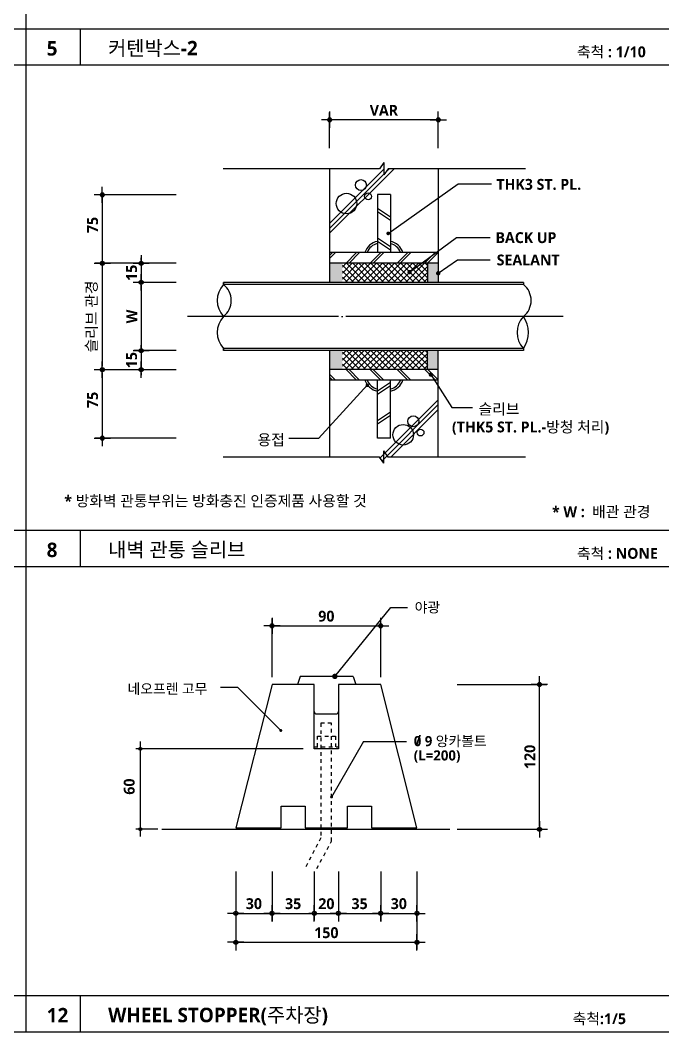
# Model space of a CAD drawing. Header units: millimetres. Extents: x 200 to 163856, y 0 to 163394.
# Drawn here: x 18758 to 20532, y 200 to 2994 of the extents above; entities that cross this region are included whole.
import ezdxf
from ezdxf.enums import TextEntityAlignment as Align

# ---------------------------------------------------------------- set-up
doc = ezdxf.new("R2010")
doc.units = ezdxf.units.MM
doc.header["$LTSCALE"] = 10
for name, pattern in [('CEN', [62, 60, -1, 0, -1]), ('CENTER', [65, 60, -2, 1, -2]), ('HID', [2.3, 1.5, -0.8]), ('HIDDEN', [2, 1, -1])]:
    doc.linetypes.add(name, pattern=pattern)
doc.layers.get('DEFPOINTS').update_dxf_attribs({"color": 181})
for name, color, linetype in [('A-ANNO-GRA1', 7, 'Continuous'), ('A-ANNO-TEXT1', 7, 'Continuous'), ('A-ST-AXIS-DIM', 7, 'Continuous'), ('AA-CON', 2, 'Continuous'), ('AA-ELEV2', 3, 'Continuous'), ('AA-ELEV4', 4, 'Continuous'), ('AA-HID', 4, 'HID'), ('AZ-LEAD', 7, 'Continuous'), ('CEN', 1, 'CEN'), ('D-SA-CEN', 1, 'CENTER'), ('DETAIL', 7, 'Continuous'), ('DIM', 4, 'Continuous'), ('DIME', 7, 'Continuous'), ('FIN', 6, 'Continuous'), ('HAT', 5, 'Continuous'), ('MDET', 7, 'Continuous'), ('WALL', 3, 'Continuous')]:
    doc.layers.add(name, color=color, linetype=linetype)
doc.styles.add('2020음성 1차', font='')
doc.styles.get('2020음성 1차').set_extended_font_data('NanumGothic', bold=True)
doc.dimstyles.new('NDIM10', dxfattribs={"dimscale": 10, "dimtxt": 3, "dimasz": 0.75, "dimexe": 2, "dimexo": 2, "dimgap": 1, "dimtad": 1, "dimdec": 1, "dimdsep": 46, "dimtxsty": '2020음성 1차', "dimblk": 'Z_DOT', "dimcen": 3, "dimdle": 3, "dimclrd": 256, "dimclre": 256, "dimclrt": 3, "dimadec": 0, "dimazin": 0, "dimtfac": 1, "dimtdec": 1, "dimtix": 1, "dimtmove": 2, "dimatfit": 3, "dimfxl": 1, "dimtolj": 1, "dimtzin": 0, "dimlwd": -1, "dimlwe": -1, "dimarcsym": 0})

# ---------------------------------------------------------------- blocks, each defined once
blk = doc.blocks.new('*X4581')
at = {"color": 0}
for p, q in [((231.86, 2488.94), (245.88, 2502.97)), ((231.93, 2494.67), (240.23, 2502.97)), ((231.99, 2500.39), (234.57, 2502.97)), ((247.29, 2484.97), (231.99, 2500.27)), ((233.54, 2484.97), (251.54, 2502.97)), ((252.95, 2484.97), (234.95, 2502.97)), ((239.2, 2484.97), (257.2, 2502.97)), ((258.61, 2484.97), (240.61, 2502.97)), ((244.85, 2484.97), (262.85, 2502.97)), ((264.26, 2484.97), (246.26, 2502.97)), ((250.51, 2484.97), (268.51, 2502.97)), ((269.92, 2484.97), (251.92, 2502.97)), ((256.17, 2484.97), (274.17, 2502.97)), ((275.58, 2484.97), (257.58, 2502.97)), ((261.82, 2484.97), (279.82, 2502.97)), ((281.23, 2484.97), (263.23, 2502.97)), ((267.48, 2484.97), (285.48, 2502.97)), ((286.89, 2484.97), (268.89, 2502.97)), ((273.14, 2484.97), (291.14, 2502.97)), ((292.55, 2484.97), (274.55, 2502.97)), ((278.79, 2484.97), (296.79, 2502.97)), ((298.2, 2484.97), (280.2, 2502.97)), ((284.45, 2484.97), (302.45, 2502.97)), ((303.86, 2484.97), (285.86, 2502.97)), ((290.11, 2484.97), (308.11, 2502.97)), ((309.52, 2484.97), (291.52, 2502.97)), ((295.77, 2484.97), (312.02, 2501.23)), ((312.02, 2488.12), (297.18, 2502.97)), ((312.02, 2493.78), (302.83, 2502.97)), ((312.02, 2499.43), (308.49, 2502.97)), ((235.98, 2484.97), (231.86, 2489.09)), ((241.64, 2484.97), (231.93, 2494.68)), ((301.42, 2484.97), (312.02, 2495.57)), ((307.08, 2484.97), (312.02, 2489.91))]:
    blk.add_line(p, q, dxfattribs=at)
blk = doc.blocks.new('Z_DOT')
at = {"layer": 'DIM', "color": 0}
for p, q in [((-3, 0), (3, 0)), ((0, -3), (0, 3))]:
    blk.add_line(p, q, dxfattribs=at)
for radius in [0.75, 0.375]:
    blk.add_circle((0, 0), radius, dxfattribs=at)
blk = doc.blocks.new('*D6865')
at = {"layer": 'A-ST-AXIS-DIM'}
for p, q in [((19091.8, 2088.7), (19091.8, 2096.2)), ((19188.6, 2081.2), (19071.8, 2081.2)), ((19091.8, 2081.2), (19091.8, 2028.3)), ((19188.6, 2028.3), (19071.8, 2028.3)), ((19091.8, 2020.8), (19091.8, 2013.3))]:
    blk.add_line(p, q, dxfattribs=at)
at = {"layer": 'DEFPOINTS', "color": 0}
for p in [(19208.6, 2081.2), (19091.8, 2028.3), (19208.6, 2028.3)]:
    blk.add_point(p, dxfattribs=at)
at = {"layer": 'A-ST-AXIS-DIM', "linetype": 'ByBlock', "xscale": 7.5, "yscale": 7.5, "zscale": 7.5}
for p, rotation in [((19091.8, 2081.2), 270), ((19091.8, 2028.3), 90)]:
    blk.add_blockref('Z_DOT', p, dxfattribs=dict(at, rotation=rotation))
at = {"layer": 'A-ST-AXIS-DIM', "color": 3, "insert": (19065.5, 2054.7), "char_height": 30, "attachment_point": 5, "rotation": 90, "style": '2020음성 1차'}
blk.add_mtext('\\A1;15', dxfattribs=at)
blk = doc.blocks.new('*D6866')
at = {"layer": 'A-ST-AXIS-DIM'}
for p, q in [((19188.6, 2028.3), (18964.4, 2028.3)), ((18984.4, 2020.8), (18984.4, 1846.8)), ((19188.6, 1839.3), (18964.4, 1839.3))]:
    blk.add_line(p, q, dxfattribs=at)
at = {"layer": 'DEFPOINTS', "color": 0}
for p in [(19208.6, 2028.3), (18984.4, 1839.3), (19208.6, 1839.3)]:
    blk.add_point(p, dxfattribs=at)
at = {"layer": 'A-ST-AXIS-DIM', "linetype": 'ByBlock', "xscale": 7.5, "yscale": 7.5, "zscale": 7.5}
for p, rotation in [((18984.4, 2028.3), 90), ((18984.4, 1839.3), 270)]:
    blk.add_blockref('Z_DOT', p, dxfattribs=dict(at, rotation=rotation))
at = {"layer": 'A-ST-AXIS-DIM', "color": 3, "insert": (18957.7, 1945), "char_height": 30, "attachment_point": 5, "rotation": 90, "style": '2020음성 1차'}
blk.add_mtext('\\A1;75', dxfattribs=at)
blk = doc.blocks.new('DOT')
at = {"layer": 'D-SA-CEN', "color": 0, "linetype": 'ByBlock'}
blk.add_line((-0.5, 0), (-1, 0), dxfattribs=at)
at = {"layer": 'D-SA-CEN', "color": 0, "linetype": 'ByBlock', "const_width": 0.5}
blk.add_lwpolyline([(-0.25, 0, 1), (0.25, 0, 1)], format="xyb", close=True, dxfattribs=at)
blk = doc.blocks.new('*D6867')
at = {"layer": 'A-ST-AXIS-DIM'}
for p, q in [((19188.6, 2269.4), (19071.8, 2269.4)), ((19091.8, 2261.9), (19091.8, 2088.7)), ((19188.6, 2081.2), (19071.8, 2081.2))]:
    blk.add_line(p, q, dxfattribs=at)
at = {"layer": 'DEFPOINTS', "color": 0}
for p in [(19208.6, 2269.4), (19091.8, 2081.2), (19208.6, 2081.2)]:
    blk.add_point(p, dxfattribs=at)
at = {"layer": 'A-ST-AXIS-DIM', "linetype": 'ByBlock', "xscale": 7.5, "yscale": 7.5, "zscale": 7.5}
for p, rotation in [((19091.8, 2269.4), 90), ((19091.8, 2081.2), 270)]:
    blk.add_blockref('Z_DOT', p, dxfattribs=dict(at, rotation=rotation))
at = {"layer": 'A-ST-AXIS-DIM', "color": 3, "insert": (19065.8, 2175.3), "char_height": 30, "attachment_point": 5, "rotation": 90, "style": '2020음성 1차'}
blk.add_mtext('\\A1;W', dxfattribs=at)
blk = doc.blocks.new('*D6868')
at = {"layer": 'A-ST-AXIS-DIM'}
for p, q in [((19188.6, 2322.4), (19071.8, 2322.4)), ((19091.8, 2329.9), (19091.8, 2337.4)), ((19091.8, 2322.4), (19091.8, 2269.4)), ((19188.6, 2269.4), (19071.8, 2269.4)), ((19091.8, 2261.9), (19091.8, 2254.4))]:
    blk.add_line(p, q, dxfattribs=at)
at = {"layer": 'DEFPOINTS', "color": 0}
for p in [(19208.6, 2322.4), (19091.8, 2269.4), (19208.6, 2269.4)]:
    blk.add_point(p, dxfattribs=at)
at = {"layer": 'A-ST-AXIS-DIM', "linetype": 'ByBlock', "xscale": 7.5, "yscale": 7.5, "zscale": 7.5}
for p, rotation in [((19091.8, 2322.4), 270), ((19091.8, 2269.4), 90)]:
    blk.add_blockref('Z_DOT', p, dxfattribs=dict(at, rotation=rotation))
at = {"layer": 'A-ST-AXIS-DIM', "color": 3, "insert": (19065.5, 2295.9), "char_height": 30, "attachment_point": 5, "rotation": 90, "style": '2020음성 1차'}
blk.add_mtext('\\A1;15', dxfattribs=at)
blk = doc.blocks.new('*D6869')
at = {"layer": 'A-ST-AXIS-DIM'}
for p, q in [((19188.6, 2511.3), (18964.4, 2511.3)), ((18984.4, 2503.8), (18984.4, 2329.9)), ((19188.6, 2322.4), (18964.4, 2322.4))]:
    blk.add_line(p, q, dxfattribs=at)
at = {"layer": 'DEFPOINTS', "color": 0}
for p in [(19208.6, 2511.3), (18984.4, 2322.4), (19208.6, 2322.4)]:
    blk.add_point(p, dxfattribs=at)
at = {"layer": 'A-ST-AXIS-DIM', "linetype": 'ByBlock', "xscale": 7.5, "yscale": 7.5, "zscale": 7.5}
for p, rotation in [((18984.4, 2511.3), 90), ((18984.4, 2322.4), 270)]:
    blk.add_blockref('Z_DOT', p, dxfattribs=dict(at, rotation=rotation))
at = {"layer": 'A-ST-AXIS-DIM', "color": 3, "insert": (18957.7, 2428), "char_height": 30, "attachment_point": 5, "rotation": 90, "style": '2020음성 1차'}
blk.add_mtext('\\A1;75', dxfattribs=at)
blk = doc.blocks.new('*D6870')
at = {"layer": 'A-ST-AXIS-DIM'}
for p, q in [((19611.9, 2640.6), (19611.9, 2738.5)), ((19911.9, 2640.6), (19911.9, 2738.5)), ((19904.4, 2718.5), (19619.4, 2718.5))]:
    blk.add_line(p, q, dxfattribs=at)
at = {"layer": 'DEFPOINTS', "color": 0}
for p in [(19611.9, 2718.5), (19611.9, 2620.6), (19911.9, 2620.6)]:
    blk.add_point(p, dxfattribs=at)
at = {"layer": 'A-ST-AXIS-DIM', "linetype": 'ByBlock', "xscale": 7.5, "yscale": 7.5, "zscale": 7.5, "rotation": 180}
blk.add_blockref('Z_DOT', (19611.9, 2718.5), dxfattribs=at)
at = {"layer": 'A-ST-AXIS-DIM', "linetype": 'ByBlock', "xscale": 7.5, "yscale": 7.5, "zscale": 7.5}
blk.add_blockref('Z_DOT', (19911.9, 2718.5), dxfattribs=at)
at = {"layer": 'A-ST-AXIS-DIM', "color": 3, "insert": (19761.9, 2744.6), "char_height": 30, "attachment_point": 5, "style": '2020음성 1차'}
blk.add_mtext('\\A1;VAR', dxfattribs=at)
blk = doc.blocks.new('*D7271')
at = {"layer": 'A-ST-AXIS-DIM'}
for p, q in [((19453, 1179.1), (19453, 1341)), ((19753, 1179.1), (19753, 1341)), ((19460.5, 1321), (19745.5, 1321))]:
    blk.add_line(p, q, dxfattribs=at)
at = {"layer": 'DEFPOINTS', "color": 0}
for p in [(19753, 1321), (19453, 1159.1), (19753, 1159.1)]:
    blk.add_point(p, dxfattribs=at)
at = {"layer": 'A-ST-AXIS-DIM', "linetype": 'ByBlock', "xscale": 7.5, "yscale": 7.5, "zscale": 7.5, "rotation": 180}
blk.add_blockref('Z_DOT', (19453, 1321), dxfattribs=at)
at = {"layer": 'A-ST-AXIS-DIM', "linetype": 'ByBlock', "xscale": 7.5, "yscale": 7.5, "zscale": 7.5}
blk.add_blockref('Z_DOT', (19753, 1321), dxfattribs=at)
at = {"layer": 'A-ST-AXIS-DIM', "color": 3, "insert": (19603, 1347.6), "char_height": 30, "attachment_point": 5, "style": '2020음성 1차'}
blk.add_mtext('\\A1;90', dxfattribs=at)
blk = doc.blocks.new('*D7272')
at = {"layer": 'A-ST-AXIS-DIM'}
for p, q in [((19963.7, 1159.1), (20211.3, 1159.1)), ((20191.3, 766.6), (20191.3, 1151.6)), ((19963.7, 759.1), (20211.3, 759.1))]:
    blk.add_line(p, q, dxfattribs=at)
at = {"layer": 'DEFPOINTS', "color": 0}
for p in [(19943.7, 1159.1), (20191.3, 1159.1), (19943.7, 759.1)]:
    blk.add_point(p, dxfattribs=at)
at = {"layer": 'A-ST-AXIS-DIM', "linetype": 'ByBlock', "xscale": 7.5, "yscale": 7.5, "zscale": 7.5}
for p, rotation in [((20191.3, 1159.1), 90), ((20191.3, 759.1), 270)]:
    blk.add_blockref('Z_DOT', p, dxfattribs=dict(at, rotation=rotation))
at = {"layer": 'A-ST-AXIS-DIM', "color": 3, "insert": (20164.8, 959.1), "char_height": 30, "attachment_point": 5, "rotation": 90, "style": '2020음성 1차'}
blk.add_mtext('\\A1;120', dxfattribs=at)
blk = doc.blocks.new('*D7273')
at = {"layer": 'A-ST-AXIS-DIM'}
for p, q in [((19353, 642.4), (19353, 507)), ((19453, 642.4), (19453, 507)), ((19360.5, 527), (19445.5, 527))]:
    blk.add_line(p, q, dxfattribs=at)
at = {"layer": 'DEFPOINTS', "color": 0}
for p in [(19353, 662.4), (19453, 662.4), (19453, 527)]:
    blk.add_point(p, dxfattribs=at)
at = {"layer": 'A-ST-AXIS-DIM', "linetype": 'ByBlock', "xscale": 7.5, "yscale": 7.5, "zscale": 7.5, "rotation": 180}
blk.add_blockref('Z_DOT', (19353, 527), dxfattribs=at)
at = {"layer": 'A-ST-AXIS-DIM', "linetype": 'ByBlock', "xscale": 7.5, "yscale": 7.5, "zscale": 7.5}
blk.add_blockref('Z_DOT', (19453, 527), dxfattribs=at)
at = {"layer": 'A-ST-AXIS-DIM', "color": 3, "insert": (19403, 553.6), "char_height": 30, "attachment_point": 5, "style": '2020음성 1차'}
blk.add_mtext('\\A1;30', dxfattribs=at)
blk = doc.blocks.new('*D7274')
at = {"layer": 'A-ST-AXIS-DIM'}
for p, q in [((19453, 642.4), (19453, 507)), ((19569.7, 642.4), (19569.7, 507)), ((19460.5, 527), (19562.2, 527))]:
    blk.add_line(p, q, dxfattribs=at)
at = {"layer": 'DEFPOINTS', "color": 0}
for p in [(19453, 662.4), (19569.7, 662.4), (19569.7, 527)]:
    blk.add_point(p, dxfattribs=at)
at = {"layer": 'A-ST-AXIS-DIM', "linetype": 'ByBlock', "xscale": 7.5, "yscale": 7.5, "zscale": 7.5, "rotation": 180}
blk.add_blockref('Z_DOT', (19453, 527), dxfattribs=at)
at = {"layer": 'A-ST-AXIS-DIM', "linetype": 'ByBlock', "xscale": 7.5, "yscale": 7.5, "zscale": 7.5}
blk.add_blockref('Z_DOT', (19569.7, 527), dxfattribs=at)
at = {"layer": 'A-ST-AXIS-DIM', "color": 3, "insert": (19511.3, 553.6), "char_height": 30, "attachment_point": 5, "style": '2020음성 1차'}
blk.add_mtext('\\A1;35', dxfattribs=at)
blk = doc.blocks.new('*D7275')
at = {"layer": 'A-ST-AXIS-DIM'}
for p, q in [((19569.7, 642.4), (19569.7, 507)), ((19636.3, 642.4), (19636.3, 507)), ((19562.2, 527), (19554.7, 527)), ((19569.7, 527), (19636.3, 527)), ((19643.8, 527), (19651.3, 527))]:
    blk.add_line(p, q, dxfattribs=at)
at = {"layer": 'DEFPOINTS', "color": 0}
for p in [(19569.7, 662.4), (19636.3, 662.4), (19636.3, 527)]:
    blk.add_point(p, dxfattribs=at)
at = {"layer": 'A-ST-AXIS-DIM', "linetype": 'ByBlock', "xscale": 7.5, "yscale": 7.5, "zscale": 7.5}
blk.add_blockref('Z_DOT', (19569.7, 527), dxfattribs=at)
at = {"layer": 'A-ST-AXIS-DIM', "linetype": 'ByBlock', "xscale": 7.5, "yscale": 7.5, "zscale": 7.5, "rotation": 180}
blk.add_blockref('Z_DOT', (19636.3, 527), dxfattribs=at)
at = {"layer": 'A-ST-AXIS-DIM', "color": 3, "insert": (19603, 553.5), "char_height": 30, "attachment_point": 5, "style": '2020음성 1차'}
blk.add_mtext('\\A1;20', dxfattribs=at)
blk = doc.blocks.new('*D7276')
at = {"layer": 'A-ST-AXIS-DIM'}
for p, q in [((19636.3, 642.4), (19636.3, 507)), ((19753, 642.4), (19753, 507)), ((19643.8, 527), (19745.5, 527))]:
    blk.add_line(p, q, dxfattribs=at)
at = {"layer": 'DEFPOINTS', "color": 0}
for p in [(19636.3, 662.4), (19753, 662.4), (19753, 527)]:
    blk.add_point(p, dxfattribs=at)
at = {"layer": 'A-ST-AXIS-DIM', "linetype": 'ByBlock', "xscale": 7.5, "yscale": 7.5, "zscale": 7.5, "rotation": 180}
blk.add_blockref('Z_DOT', (19636.3, 527), dxfattribs=at)
at = {"layer": 'A-ST-AXIS-DIM', "linetype": 'ByBlock', "xscale": 7.5, "yscale": 7.5, "zscale": 7.5}
blk.add_blockref('Z_DOT', (19753, 527), dxfattribs=at)
at = {"layer": 'A-ST-AXIS-DIM', "color": 3, "insert": (19694.7, 553.6), "char_height": 30, "attachment_point": 5, "style": '2020음성 1차'}
blk.add_mtext('\\A1;35', dxfattribs=at)
blk = doc.blocks.new('*D7277')
at = {"layer": 'A-ST-AXIS-DIM'}
for p, q in [((19753, 642.4), (19753, 507)), ((19853, 642.4), (19853, 507)), ((19760.5, 527), (19845.5, 527))]:
    blk.add_line(p, q, dxfattribs=at)
at = {"layer": 'DEFPOINTS', "color": 0}
for p in [(19753, 662.4), (19853, 662.4), (19853, 527)]:
    blk.add_point(p, dxfattribs=at)
at = {"layer": 'A-ST-AXIS-DIM', "linetype": 'ByBlock', "xscale": 7.5, "yscale": 7.5, "zscale": 7.5, "rotation": 180}
blk.add_blockref('Z_DOT', (19753, 527), dxfattribs=at)
at = {"layer": 'A-ST-AXIS-DIM', "linetype": 'ByBlock', "xscale": 7.5, "yscale": 7.5, "zscale": 7.5}
blk.add_blockref('Z_DOT', (19853, 527), dxfattribs=at)
at = {"layer": 'A-ST-AXIS-DIM', "color": 3, "insert": (19803, 553.6), "char_height": 30, "attachment_point": 5, "style": '2020음성 1차'}
blk.add_mtext('\\A1;30', dxfattribs=at)
blk = doc.blocks.new('*D7278')
at = {"layer": 'A-ST-AXIS-DIM'}
for p, q in [((19353, 642.4), (19353, 427)), ((19853, 642.4), (19853, 427)), ((19360.5, 447), (19845.5, 447))]:
    blk.add_line(p, q, dxfattribs=at)
at = {"layer": 'DEFPOINTS', "color": 0}
for p in [(19353, 662.4), (19853, 662.4), (19853, 447)]:
    blk.add_point(p, dxfattribs=at)
at = {"layer": 'A-ST-AXIS-DIM', "linetype": 'ByBlock', "xscale": 7.5, "yscale": 7.5, "zscale": 7.5, "rotation": 180}
blk.add_blockref('Z_DOT', (19353, 447), dxfattribs=at)
at = {"layer": 'A-ST-AXIS-DIM', "linetype": 'ByBlock', "xscale": 7.5, "yscale": 7.5, "zscale": 7.5}
blk.add_blockref('Z_DOT', (19853, 447), dxfattribs=at)
at = {"layer": 'A-ST-AXIS-DIM', "color": 3, "insert": (19603, 473.5), "char_height": 30, "attachment_point": 5, "style": '2020음성 1차'}
blk.add_mtext('\\A1;150', dxfattribs=at)

msp = doc.modelspace()

# ---------------------------------------------------------------- linework, layer by layer
at = {"layer": 'A-ANNO-GRA1'}
for p, q in [((18773.74135, 5740), (18773.74135, 200)), ((17000, 2970), (24094.9654, 2970)), ((18923.74135, 2970), (18923.74135, 2870)), ((17000, 2870), (24094.9654, 2870)), ((17000, 1585), (24094.9654, 1585)), ((18923.74135, 1585), (18923.74135, 1485)), ((17000, 1485), (24094.9654, 1485)), ((17000, 300), (24094.9654, 300)), ((18923.74135, 300), (18923.74135, 200))]:
    msp.add_line(p, q, dxfattribs=at)
at = {"layer": 'A-ANNO-TEXT1', "linetype": 'Continuous'}
for p, q in [((19743.78949, 2512.4113), (19743.78949, 2352.4113)), ((19779.97522, 2512.4113), (19779.97522, 2352.4113)), ((19743.78949, 1839.47012), (19743.78949, 1999.47012)), ((19779.97522, 1839.47012), (19779.97522, 1999.47012))]:
    msp.add_line(p, q, dxfattribs=at)
at = {"layer": 'A-ANNO-TEXT1'}
for p, q in [((19716.27974, 1986.46575), (19581.21302, 1838.18081)), ((19581.21302, 1838.18081), (19499.41733, 1838.18081))]:
    msp.add_line(p, q, dxfattribs=at)
for points in [[(19773.64706, 2404.67354), (19967.11134, 2541.24476), (20059.03013, 2541.24476)], [(19832.82952, 2297.98375), (19962.14122, 2393.71492), (20055.64833, 2393.71492)], [(19911.88235, 2294.89518), (19965.36556, 2332.213), (20055.64833, 2332.213)], [(19891.51731, 2014.86695), (19949.28814, 1924.01473), (20006.58637, 1924.01473)]]:
    msp.add_lwpolyline(points, dxfattribs=at)
for points, const_width in [([(19771.14706, 2404.67354, 1), (19776.14706, 2404.67354, 1)], 5), ([(19835.84499, 2297.98375, -1), (19829.81404, 2297.98375, -1)], 6.03096), ([(19914.89783, 2294.89518, -1), (19908.86688, 2294.89518, -1)], 6.03096), ([(19894.53279, 2014.86695, -1), (19888.50183, 2014.86695, -1)], 6.03096), ([(19713.60976, 1985.3952, 1), (19718.60976, 1985.3952, 1)], 5)]:
    msp.add_lwpolyline(points, format="xyb", close=True, dxfattribs=dict(at, const_width=const_width))
for centre, radius, start, end in [((19752.79809, 2337.87709), 45.73798, 101.35930582, 161.4718214), ((19752.79809, 2337.87709), 39.84692, 103.06640701, 158.6077411), ((19770.96662, 2337.87709), 45.73798, 18.5281786, 78.64069418), ((19770.96662, 2337.87709), 39.84692, 21.3922589, 76.93359299), ((19752.79809, 2014.00432), 45.73798, 198.5281786, 258.64069418), ((19752.79809, 2014.00432), 39.84692, 201.3922589, 256.93359299), ((19770.96662, 2014.00432), 45.73798, 281.35930582, 341.4718214), ((19770.96662, 2014.00432), 39.84692, 283.06640701, 338.6077411)]:
    msp.add_arc(centre, radius, start, end, dxfattribs=at)
at = {"layer": 'A-ST-AXIS-DIM'}
msp.add_line((18984.35095, 2312.38114), (18984.35095, 2038.2635), dxfattribs=at)
at = {"layer": 'AA-CON'}
msp.add_line((19148.6938, 759.12669), (19943.65515, 759.12669), dxfattribs=at)
at = {"layer": 'AA-ELEV2'}
msp.add_lwpolyline([(19661.33333, 762.87331), (19661.33333, 823.20088), (19728, 823.20088), (19728, 762.87331), (19853, 762.87331), (19753, 1159.12669), (19636.33333, 1159.12669), (19636.33333, 981.55568), (19569.66667, 981.55568), (19569.66667, 1159.12669), (19453, 1159.12669), (19353, 762.87331), (19478, 762.87331), (19478, 823.20088), (19544.66667, 823.20088), (19544.66667, 762.87331)], close=True, dxfattribs=at)
at = {"layer": 'AA-ELEV4'}
for p, q in [((19530.74349, 1181.46002), (19523.4913, 1159.12669)), ((19677.36643, 1181.46002), (19530.74349, 1181.46002)), ((19677.36643, 1181.46002), (19684.61861, 1159.12669)), ((19576.33333, 1077.59916), (19629.66667, 1077.59916))]:
    msp.add_line(p, q, dxfattribs=at)
for centre, start, end in [((19576.33333, 1084.26583), 180, 270), ((19629.66667, 1084.26583), 270, 0)]:
    msp.add_arc(centre, 6.66667, start, end, dxfattribs=at)
at = {"layer": 'AA-HID', "linetype": 'HIDDEN'}
for p, q in [((19587.43484, 1052.38667), (19587.43484, 735.68752)), ((19617.43484, 1052.38667), (19587.43484, 1052.38667)), ((19617.43484, 726.64352), (19617.43484, 1052.38667)), ((19578.98812, 1016.09211), (19628.27248, 1016.09211)), ((19578.98812, 986.76252), (19578.98812, 1016.09211)), ((19628.27248, 1016.09211), (19628.27248, 986.76252)), ((19569.66667, 986.76252), (19636.33333, 986.76252)), ((19587.43484, 735.68752), (19543.27229, 650.50032)), ((19576.84874, 650.50032), (19617.43484, 726.64352))]:
    msp.add_line(p, q, dxfattribs=at)
at = {"layer": 'AZ-LEAD'}
msp.add_lwpolyline([(19626.48994, 1181.46002), (19780.75606, 1372.00981), (19826.83551, 1372.00981)], dxfattribs=at)
at = {"layer": 'AZ-LEAD', "const_width": 7.5}
msp.add_lwpolyline([(19622.73994, 1181.46002, 1), (19630.23994, 1181.46002, 1)], format="xyb", close=True, dxfattribs=at)
at = {"layer": 'CEN'}
msp.add_line((20256.9458, 2175.32232), (19219.69755, 2175.32232), dxfattribs=at)
at = {"layer": 'DEFPOINTS'}
msp.add_lwpolyline([(17000, 200), (24094.9654, 200), (24094.9654, 5740), (17000, 5740)], close=True, dxfattribs=at)
at = {"layer": 'DETAIL', "color": 7, "linetype": 'Continuous'}
for p, q in [((19319.23644, 2269.43997), (19319.23644, 2263.55762)), ((19319.23644, 2263.55762), (19319.23644, 2269.43997)), ((20146.96663, 2269.43997), (20146.96663, 2263.55762)), ((19319.23644, 2087.08703), (19319.23644, 2081.20467)), ((19319.23644, 2081.20467), (19319.23644, 2087.08703)), ((20146.96663, 2087.08703), (20146.96663, 2081.20467))]:
    msp.add_line(p, q, dxfattribs=at)
at = {"layer": 'DETAIL', "color": 7}
for centre, radius, start, end in [((19365.45027, 2219.43997), 63.89119, 136.32933492, 223.67066508), ((19284.3718, 2219.43997), 56.23086, 308.31809109, 51.68190891), ((20112.10199, 2219.43997), 56.23086, 308.31809109, 51.68190891), ((19365.45027, 2131.20467), 63.89119, 136.32933492, 223.67066508), ((20193.18046, 2131.20467), 63.89119, 136.32933492, 223.67066508), ((20084.24393, 2131.20467), 76.68445, 324.87836609, 35.12163391)]:
    msp.add_arc(centre, radius, start, end, dxfattribs=at)
for points in [[(19911.88235, 2322.99953), (19911.88235, 2270.05835), (19883.08897, 2322.99953), (19882.47059, 2270.05835)], [(19911.88235, 2028.88188), (19911.88235, 2081.82306), (19883.08897, 2028.88188), (19882.47059, 2081.82306)]]:
    msp.add_solid(points, dxfattribs=at)
at = {"layer": 'DIME'}
for p, q in [((19358.91406, 1150.3891), (19311.04492, 1150.3891)), ((19358.91406, 1150.3891), (19477.30203, 1032.00113)), ((19538.57562, 981.55568), (19077.21189, 981.55568)), ((19089.21189, 1001.55568), (19089.21189, 739.12669)), ((19705.94872, 1001.5704), (19617.43484, 848.25986)), ((19705.94872, 1001.5704), (19824.19798, 1001.5704)), ((19137.57948, 759.12669), (19077.21189, 759.12669))]:
    msp.add_line(p, q, dxfattribs=at)
at = {"layer": 'DIME', "const_width": 4}
for points in [[(19475.30203, 1032.00113, 1), (19479.30203, 1032.00113, 1)], [(19615.43484, 848.25986, 1), (19619.43484, 848.25986, 1)]]:
    msp.add_lwpolyline(points, format="xyb", close=True, dxfattribs=at)
at = {"layer": 'DIME'}
for centre in [(19089.21189, 981.55568), (19089.21189, 759.12669)]:
    msp.add_circle(centre, 4, dxfattribs=at)
at = {"layer": 'FIN', "color": 6, "linetype": 'Continuous'}
for p, q in [((19761.88235, 2600.6502), (19750.11765, 2583.41594)), ((19761.88235, 2600.6502), (19761.88235, 2566.18167)), ((19750.11765, 2583.41594), (19318.38446, 2583.41594)), ((19773.64706, 2583.41594), (19761.88235, 2566.18167)), ((20153.20275, 2583.41594), (19773.64706, 2583.41594)), ((19773.64706, 1787.20836), (19761.88235, 1804.44262)), ((19761.88235, 1769.9741), (19761.88235, 1804.44262)), ((19750.11765, 1787.20836), (19318.38446, 1787.20836)), ((19761.88235, 1769.9741), (19750.11765, 1787.20836)), ((20153.20275, 1787.20836), (19773.64706, 1787.20836))]:
    msp.add_line(p, q, dxfattribs=at)
at = {"layer": 'FIN', "color": 6}
msp.add_circle((19718.21266, 2507.06307), 9.47117, dxfattribs=at)
at = {"layer": 'HAT'}
for p, q in [((19611.88235, 2418.74673), (19776.55156, 2583.41594)), ((19611.88235, 2405.35247), (19789.94582, 2583.41594)), ((19611.88235, 2432.14099), (19761.88235, 2582.14099)), ((19751.62602, 1784.99873), (19911.88235, 1945.25507)), ((19757.05999, 1777.03844), (19911.88235, 1931.86081)), ((19780.62417, 1787.20836), (19911.88235, 1918.46655))]:
    msp.add_line(p, q, dxfattribs=at)
at = {"layer": 'HAT', "color": 6, "linetype": 'Continuous'}
for p, q in [((19779.97522, 2450.04305), (19743.78949, 2473.90225)), ((19779.97522, 2440.39352), (19743.78949, 2464.25272)), ((19779.97522, 2368.12645), (19743.78949, 2391.98565)), ((19779.97522, 2358.47692), (19743.78949, 2382.33612)), ((19619.12028, 2351.41176), (19611.88235, 2344.17384)), ((19627.43918, 2351.41176), (19611.88235, 2335.85494)), ((19685.67151, 2351.41176), (19657.25927, 2322.99953)), ((19693.99041, 2351.41176), (19665.57817, 2322.99953)), ((19752.22273, 2351.41176), (19723.8105, 2322.99953)), ((19760.54163, 2351.41176), (19732.1294, 2322.99953)), ((19827.09286, 2351.41176), (19798.68063, 2322.99953)), ((19835.41176, 2351.41176), (19806, 2322)), ((19903.49889, 2351.72835), (19875.08665, 2323.31611)), ((19911.81779, 2351.72835), (19882.40603, 2322.31658)), ((19627.43918, 2000.46965), (19611.88235, 2016.02648)), ((19685.67151, 2000.46965), (19657.25927, 2028.88188)), ((19693.99041, 2000.46965), (19665.57817, 2028.88188)), ((19752.22273, 2000.46965), (19723.8105, 2028.88188)), ((19760.54163, 2000.46965), (19732.1294, 2028.88188)), ((19827.09286, 2000.46965), (19798.68063, 2028.88188)), ((19835.41176, 2000.46965), (19806, 2029.88141)), ((19903.49889, 2000.15307), (19875.08665, 2028.5653)), ((19911.81779, 2000.15307), (19882.40603, 2029.56483)), ((19619.12028, 2000.46965), (19611.88235, 2007.70758)), ((19779.97522, 1993.40449), (19743.78949, 1969.54529)), ((19779.97522, 1983.75496), (19743.78949, 1959.89576)), ((19779.97522, 1911.4879), (19743.78949, 1887.62869)), ((19779.97522, 1901.83837), (19743.78949, 1877.97917))]:
    msp.add_line(p, q, dxfattribs=at)
at = {"layer": 'HAT'}
for centre, radius in [((19698.34399, 2538.2735), 15.15388), ((19658.6066, 2487.20193), 28.41352), ((19843.08556, 1886.04386), 15.15388), ((19815.1062, 1848.60639), 28.41352), ((19862.95423, 1854.83344), 9.47117)]:
    msp.add_circle(centre, radius, dxfattribs=at)
at = {"layer": 'MDET', "color": 7, "linetype": 'Continuous'}
for p, q in [((19779.97522, 2512.4113), (19743.78949, 2512.4113)), ((19911.88235, 2352.4113), (19611.88235, 2352.4113)), ((19911.88235, 2322.99953), (19611.88235, 2322.99953)), ((19882.47059, 2322.99953), (19882.47059, 2270.05835)), ((20146.96663, 2269.43997), (19319.23644, 2269.43997)), ((20146.96663, 2263.55762), (19319.23644, 2263.55762)), ((20146.96663, 2087.08703), (19319.23644, 2087.08703)), ((20146.96663, 2081.20467), (19319.23644, 2081.20467)), ((19882.47059, 2028.88188), (19882.47059, 2081.82306)), ((19911.88235, 2028.88188), (19611.88235, 2028.88188)), ((19911.88235, 1999.47012), (19611.88235, 1999.47012)), ((19779.97522, 1839.47012), (19743.78949, 1839.47012))]:
    msp.add_line(p, q, dxfattribs=at)
for points in [[(19647.17647, 2270.05835), (19611.88235, 2270.05835), (19647.17647, 2322.99953), (19611.88235, 2322.99953)], [(19647.17647, 2081.82306), (19611.88235, 2081.82306), (19647.17647, 2028.88188), (19611.88235, 2028.88188)]]:
    msp.add_solid(points, dxfattribs=at)
at = {"layer": 'WALL', "color": 2, "linetype": 'Continuous'}
for p, q in [((19611.88235, 2583.41594), (19611.88235, 2269.43997)), ((19911.88235, 2583.41594), (19911.88235, 2270.05835)), ((19611.88235, 2081.20467), (19611.88235, 1787.20836)), ((19911.88235, 1787.20836), (19911.88235, 2081.82306))]:
    msp.add_line(p, q, dxfattribs=at)

# ---------------------------------------------------------------- block references
at = {"xscale": 10, "yscale": 10, "zscale": 10}
for p, rotation in [((18984.35095, 2322.38114), 90), ((18984.35095, 2028.2635), 270)]:
    msp.add_blockref('DOT', p, dxfattribs=dict(at, rotation=rotation))
at = {"layer": 'HAT', "color": 6, "xscale": -2.941176470369101, "yscale": 2.941176470369101, "zscale": 2.941176470588212}
for p in [(20565.24199, -5039.28897), (20565.24199, -5279.84705)]:
    msp.add_blockref('*X4581', p, dxfattribs=at)

# ---------------------------------------------------------------- texts
at = {"layer": 'A-ANNO-TEXT1', "linetype": 'Continuous', "style": '2020음성 1차'}
for s, height, p in [('5', 40, (18830.94695, 2895.82726)), ('커텐박스-2', 40, (19000.60126, 2896.35983)), ('축척 : 1/10', 30, (20294.88619, 2891.12645)), ('8', 40, (18830.94695, 1510.82726)), ('내벽 관통 슬리브', 40, (19000.60126, 1511.35983)), ('축척 : NONE', 30, (20294.88619, 1506.12645)), ('12', 40, (18830.94695, 225.82726)), ('WHEEL STOPPER(주차장)', 40, (19000.60126, 226.35983)), ('축척:1/5', 30, (20282.97625, 221.12645))]:
    msp.add_text(s, height=height, dxfattribs=at).set_placement(p)
at = {"layer": 'A-ANNO-TEXT1', "style": '2020음성 1차'}
for s, height, p in [('THK3 ST. PL.', 30, (20072.34197, 2525.25025)), ('BACK UP ', 30, (20069.84182, 2378.09737)), ('SEALANT ', 30, (20073.18469, 2316.38602)), ('슬리브', 30, (20023.24006, 1904.77286)), ('(THK5 ST. PL.-방청 처리)', 30, (19949.78596, 1855.22003)), ('용접', 30, (19412.86633, 1819.79098)), ('네오프렌 고무', 28, (19054.11786, 1133.28434)), ('0 9 앙카볼트', 28, (19844.33165, 988.72585)), ('/', 28, (19849.12794, 991.12266)), ('(L=200)', 28, (19844.33165, 949.26726))]:
    msp.add_text(s, height=height, dxfattribs=at).set_placement(p)
for s, height, p in [('* 방화벽 관통부위는 방화충진 인증제품 사용할 것', 30, (18879.50303, 1666.08864)), ('야광', 28, (19846.83551, 1372.00981))]:
    msp.add_text(s, height=height, dxfattribs=at).set_placement(p, align=Align.MIDDLE_LEFT)
at = {"layer": 'A-ANNO-TEXT1', "linetype": 'Continuous', "style": '2020음성 1차'}
msp.add_text('* W :  배관 관경', height=30, dxfattribs=at).set_placement((20497.4827, 1636.12645), align=Align.MIDDLE_RIGHT)
at = {"layer": 'A-ANNO-TEXT1', "style": '2020음성 1차'}
msp.add_text('60', height=30, rotation=90, dxfattribs=at).set_placement((19073.75277, 854.70237))
at = {"layer": 'A-ST-AXIS-DIM', "style": '2020음성 1차'}
msp.add_text('슬리브 관경', height=30, rotation=90, dxfattribs=at).set_placement((18954.35095, 2175.32232), align=Align.MIDDLE_CENTER)

# ---------------------------------------------------------------- dimensions: what is measured, and where the dimension line sits
at = {"layer": 'A-ST-AXIS-DIM'}
for base, p1, p2, text, picture, middle in [((19611.88235, 2718.49938), (19911.88235, 2620.55134), (19611.88235, 2620.55134), 'VAR', '*D6870', (19761.88235, 2744.56472)), ((19753, 1320.9955), (19453, 1159.12669), (19753, 1159.12669), '90', '*D7271', (19603, 1347.5509)), ((19453, 527.02203), (19353, 662.36835), (19453, 662.36835), '30', '*D7273', (19403, 553.57743)), ((19853, 447.02203), (19353, 662.36835), (19853, 662.36835), '150', '*D7278', (19603, 473.51351)), ((19569.66667, 527.02203), (19453, 662.36835), (19569.66667, 662.36835), '35', '*D7274', (19511.33333, 553.57743)), ((19636.33333, 527.02203), (19569.66667, 662.36835), (19636.33333, 662.36835), '20', '*D7275', (19603, 553.51351)), ((19753, 527.02203), (19636.33333, 662.36835), (19753, 662.36835), '35', '*D7276', (19694.66667, 553.57743)), ((19853, 527.02203), (19753, 662.36835), (19853, 662.36835), '30', '*D7277', (19803, 553.57743))]:
    dim = msp.add_linear_dim(base=base, p1=p1, p2=p2, text=text, dimstyle='NDIM10', override={"dimtxsty": '2020음성 1차'}, dxfattribs=at)
    dim.commit()
    dim.dimension.update_dxf_attribs({"geometry": picture, "text_midpoint": middle})
for base, p1, p2, picture, middle in [((18984.35095, 2322.38114), (19208.57756, 2511.30466), (19208.57756, 2322.38114), '*D6869', (18957.73743, 2428.00037)), ((18984.35095, 1839.33998), (19208.57756, 2028.2635), (19208.57756, 1839.33998), '*D6866', (18957.73743, 1944.95921))]:
    dim = msp.add_linear_dim(base=base, p1=p1, p2=p2, angle=90, text='75', dimstyle='NDIM10', override={"dimtxsty": '2020음성 1차'}, dxfattribs=at)
    dim.commit()
    dim.dimension.update_dxf_attribs({"geometry": picture, "text_midpoint": middle, "dimtype": 160})
for base, p1, p2, text, picture, middle in [((19091.8428, 2269.43997), (19208.57756, 2322.38114), (19208.57756, 2269.43997), '15', '*D6868', (19065.47917, 2295.91056)), ((19091.8428, 2081.20467), (19208.57756, 2269.43997), (19208.57756, 2081.20467), 'W', '*D6867', (19065.77746, 2175.32232)), ((19091.8428, 2028.2635), (19208.57756, 2081.20467), (19208.57756, 2028.2635), '15', '*D6865', (19065.47917, 2054.73409)), ((20191.31099, 1159.12669), (19943.65515, 759.12669), (19943.65515, 1159.12669), '120', '*D7272', (20164.81951, 959.12669))]:
    dim = msp.add_linear_dim(base=base, p1=p1, p2=p2, angle=90, text=text, dimstyle='NDIM10', override={"dimtxsty": '2020음성 1차'}, dxfattribs=at)
    dim.commit()
    dim.dimension.update_dxf_attribs({"geometry": picture, "text_midpoint": middle})

doc.saveas('drawing.dxf')
